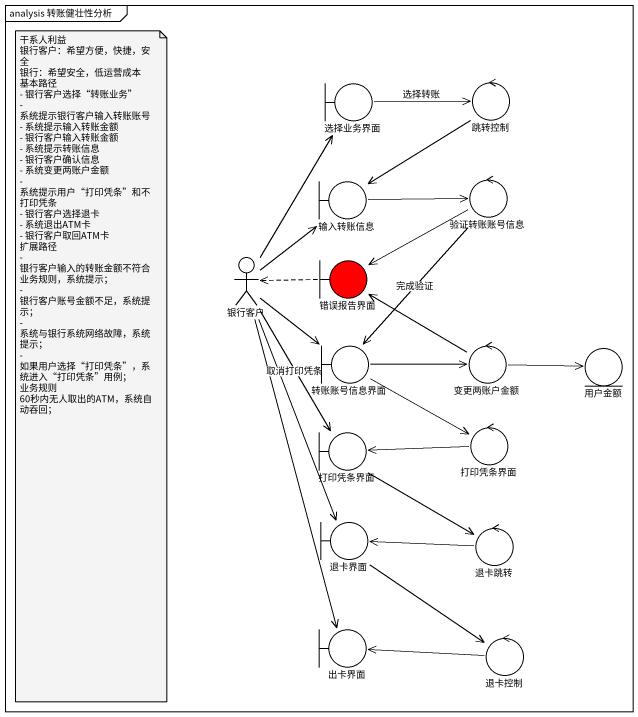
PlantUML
@startuml
mainframe analysis 转账健壮性分析
boundary 选择业务界面
control 跳转控制
boundary 输入转账信息
control 验证转账账号信息
actor 银行客户
boundary 错误报告界面 #FF0000
boundary 转账账号信息界面
control 变更两账户金额
entity 用户金额
boundary 打印凭条界面
control "打印凭条界面" as 打印凭条界面_2
boundary 退卡界面
control 退卡跳转
boundary 出卡界面
control 退卡控制
选择业务界面 -right-> 跳转控制 : 选择转账
跳转控制 --> 输入转账信息
输入转账信息 -right-> 验证转账账号信息
验证转账账号信息 -left-> 错误报告界面
验证转账账号信息 --> 转账账号信息界面 : 完成验证
银行客户 -up-> 选择业务界面
银行客户 -up-> 输入转账信息
银行客户 --> 转账账号信息界面
银行客户 --> 打印凭条界面 : 取消打印凭条
银行客户 --> 退卡界面
银行客户 --> 出卡界面
错误报告界面 .left.> 银行客户
转账账号信息界面 -right-> 变更两账户金额
转账账号信息界面 -right-> 打印凭条界面_2
变更两账户金额 -up-> 错误报告界面
变更两账户金额 -right-> 用户金额
打印凭条界面 --> 退卡跳转
打印凭条界面_2 -left-> 打印凭条界面
退卡界面 --> 退卡控制
退卡跳转 -left-> 退卡界面
退卡控制 -left-> 出卡界面
note as N1
  干系人利益
  银行客户：希望方便，快捷，安全
  银行：希望安全，低运营成本
  基本路径
  - 银行客户选择“转账业务”
  - 系统提示银行客户输入转账账号
  - 系统提示输入转账金额
  - 银行客户输入转账金额
  - 系统提示转账信息
  - 银行客户确认信息
  - 系统变更两账户金额
  - 系统提示用户“打印凭条”和不打印凭条
  - 银行客户选择退卡
  - 系统退出ATM卡
  - 银行客户取回ATM卡
  扩展路径
  - 银行客户输入的转账金额不符合业务规则，系统提示；
  - 银行客户账号金额不足，系统提示；
  - 系统与银行系统网络故障，系统提示；
  - 如果用户选择“打印凭条”，系统进入“打印凭条”用例；
  业务规则
  60秒内无人取出的ATM，系统自动吞回；
end note
@enduml
